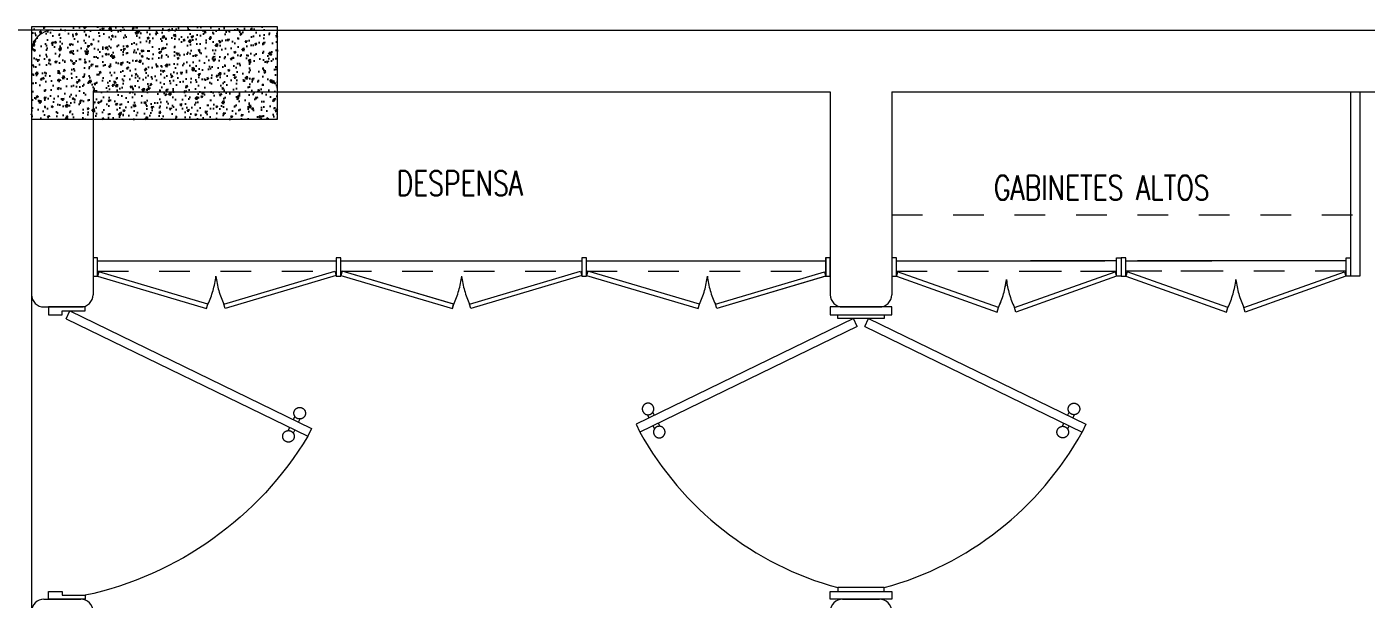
# Model space of a CAD drawing. Header units: metres. Extents: x -232 to 581, y 30 to 789.
# Drawn here: x 106.95 to 111.31, y 661.562 to 663.423 of the extents above; entities that cross this region are included whole.
import ezdxf

# ---------------------------------------------------------------- set-up
doc = ezdxf.new("R2010")
doc.units = ezdxf.units.M
doc.linetypes.add('DASHED', pattern=[0.75, 0.5, -0.25])
for name, color, linetype, lineweight in [('A-DOOR', 35, 'Continuous', 5), ('A-WALL', 250, 'Continuous', 20), ('baños', 140, 'Continuous', 0), ('Columnas', 7, 'Continuous', 18), ('MOB FIJOS', 251, 'Continuous', 0), ('PROYECCION', 9, 'DASHED', 0), ('textos', 7, 'Continuous', 0)]:
    doc.layers.add(name, color=color, linetype=linetype, lineweight=lineweight)
doc.layers.add('HATCH', color=8, linetype='Continuous')
doc.layers.add('PISO', color=7, linetype='Continuous', lineweight=5, true_color=0xe6e6e6)
doc.styles.add('Arch-Dim', font='romans.shx', dxfattribs={"width": 0.75})
doc.styles.get("Standard").update_dxf_attribs({"font": 'arial.ttf'})

# ---------------------------------------------------------------- blocks, each defined once
blk = doc.blocks.new('puerta 1.00')
at = {"layer": 'A-DOOR'}
for p, q in [((-0.15, -0.0125), (-0.9369, -0.3949)), ((-0.1376, -0.038), (-0.9245, -0.4204)), ((-0.1376, -0.038), (-0.15, -0.0125)), ((-0.8946, -0.3743), (-0.8996, -0.3641)), ((-0.8777, -0.3661), (-0.8826, -0.3559)), ((-0.8653, -0.3916), (-0.8603, -0.4018)), ((-0.9369, -0.3949), (-0.9245, -0.4204)), ((-0.8822, -0.3998), (-0.8772, -0.4101))]:
    blk.add_line(p, q, dxfattribs=at)
for points in [[(-0.08, 0), (-0.08, -0.025), (-0.125, -0.025), (-0.125, -0.0125), (-0.2, -0.0125), (-0.2, 0), (-0.08, 0)], [(-0.08, -0.95), (-0.08, -0.925), (-0.125, -0.925), (-0.125, -0.9375), (-0.2, -0.9375), (-0.2, -0.95), (-0.08, -0.95)]]:
    blk.add_lwpolyline(points, dxfattribs=at)
blk.add_arc((0.0366, 0.1602), 1.1229, 211.1336, 257.8343, dxfattribs=at)
for points in [[(-0.8982, -0.3642), (-0.9033, -0.3642), (-0.912, -0.3591), (-0.917, -0.3504), (-0.917, -0.3403), (-0.912, -0.3316), (-0.9033, -0.3265), (-0.8932, -0.3265), (-0.8844, -0.3316), (-0.8794, -0.3403), (-0.8794, -0.3504), (-0.8844, -0.3591), (-0.8932, -0.3642), (-0.8982, -0.3642)], [(-0.8617, -0.4394), (-0.8667, -0.4394), (-0.8754, -0.4344), (-0.8805, -0.4256), (-0.8805, -0.4156), (-0.8754, -0.4068), (-0.8667, -0.4018), (-0.8566, -0.4018), (-0.8479, -0.4068), (-0.8428, -0.4156), (-0.8428, -0.4257), (-0.8479, -0.4344), (-0.8566, -0.4394), (-0.8617, -0.4394)]]:
    blk.add_open_spline(points, degree=2, dxfattribs=at)
blk = doc.blocks.new('A$C0952172f')
at = {"layer": 'A-DOOR'}
for p, q in [((0.569, 1.4639), (0.5435, 1.4515)), ((0.887, 0.7445), (0.5435, 1.4515)), ((0.9125, 0.7569), (0.569, 1.4639)), ((0.564, 1.4092), (0.5538, 1.4042)), ((0.5895, 1.4216), (0.5997, 1.4265)), ((0.5977, 1.4046), (0.608, 1.4096)), ((0.5723, 1.3923), (0.562, 1.3873)), ((0.887, 0.7445), (0.9125, 0.7569)), ((0.887, 0.7193), (0.5435, 0.0124)), ((0.9125, 0.707), (0.569, 0)), ((0.887, 0.7193), (0.9125, 0.707)), ((0.564, 0.0547), (0.5538, 0.0597)), ((0.5723, 0.0716), (0.562, 0.0766)), ((0.5977, 0.0592), (0.608, 0.0543)), ((0.569, 0), (0.5435, 0.0124)), ((0.5895, 0.0423), (0.5997, 0.0374))]:
    blk.add_line(p, q, dxfattribs=at)
for points in [[(0, 0.8319), (0.025, 0.8319), (0.025, 0.6319), (0, 0.6319)], [(0.95, 0.8319), (0.925, 0.8319), (0.925, 0.6319), (0.95, 0.6319)], [(0.0375, 0.8069), (0.025, 0.8069), (0.025, 0.6569), (0.0375, 0.6569)], [(0.9125, 0.8069), (0.925, 0.8069), (0.925, 0.6569), (0.9125, 0.6569)]]:
    blk.add_lwpolyline(points, close=True, dxfattribs=at)
for centre, start, end in [((1.0509, 0.5323), 118.902, 164.8359), ((1.0509, 0.9316), 195.1641, 241.098)]:
    blk.add_arc(centre, 1.05, start, end, dxfattribs=at)
for points in [[(0.5997, 1.4252), (0.5997, 1.4303), (0.6047, 1.439), (0.6135, 1.444), (0.6236, 1.444), (0.6323, 1.439), (0.6373, 1.4302), (0.6373, 1.4202), (0.6323, 1.4114), (0.6236, 1.4064), (0.6135, 1.4064), (0.6047, 1.4114), (0.5997, 1.4202), (0.5997, 1.4252)], [(0.5244, 1.3886), (0.5244, 1.3937), (0.5295, 1.4024), (0.5382, 1.4075), (0.5483, 1.4074), (0.557, 1.4024), (0.5621, 1.3937), (0.5621, 1.3836), (0.557, 1.3748), (0.5483, 1.3698), (0.5382, 1.3698), (0.5295, 1.3749), (0.5244, 1.3836), (0.5244, 1.3886)], [(0.5244, 0.0753), (0.5244, 0.0702), (0.5295, 0.0615), (0.5382, 0.0564), (0.5483, 0.0564), (0.557, 0.0615), (0.5621, 0.0702), (0.5621, 0.0803), (0.557, 0.089), (0.5483, 0.0941), (0.5382, 0.0941), (0.5295, 0.089), (0.5244, 0.0803), (0.5244, 0.0753)], [(0.5997, 0.0387), (0.5997, 0.0336), (0.6047, 0.0249), (0.6135, 0.0199), (0.6236, 0.0199), (0.6323, 0.0249), (0.6373, 0.0337), (0.6373, 0.0437), (0.6323, 0.0525), (0.6236, 0.0575), (0.6135, 0.0575), (0.6047, 0.0525), (0.5997, 0.0437), (0.5997, 0.0387)]]:
    blk.add_open_spline(points, degree=2, dxfattribs=at)
blk = doc.blocks.new('27.11.2025 LN09 1ER NIVEL')
at = {"layer": 'A-WALL', "color": 18, "true_color": 0x000000}
for p, q in [((183.8538, 97.2441), (190.2138, 97.2441)), ((183.7838, 97.1741), (183.7838, 96.3841)), ((183.9838, 97.0441), (183.9838, 96.3841)), ((183.9838, 97.0441), (186.3838, 97.0441)), ((186.3838, 97.0441), (186.3838, 96.3841)), ((186.5838, 97.0441), (186.5838, 96.3841)), ((186.5838, 97.0441), (190.9838, 97.0441)), ((183.8238, 96.3441), (183.9438, 96.3441)), ((186.4238, 96.3441), (186.5438, 96.3441))]:
    blk.add_line(p, q, dxfattribs=at)
for centre, radius, start, end in [((183.8538, 97.1741), 0.07, 90, 180), ((183.8238, 96.3841), 0.04, 180, 270), ((183.9438, 96.3841), 0.04, 270, 0), ((186.4238, 96.3841), 0.04, 180, 270), ((186.5438, 96.3841), 0.04, 270, 0)]:
    blk.add_arc(centre, radius, start, end, dxfattribs=at)
at = {"layer": 'MOB FIJOS', "color": 18, "true_color": 0x000000}
for p, q in [((188.0776, 97.0441), (188.0776, 96.4441)), ((188.1076, 97.0441), (188.1076, 96.4441))]:
    blk.add_line(p, q, dxfattribs=at)
at = {"layer": 'MOB FIJOS', "color": 18, "ltscale": 0.01, "true_color": 0x000000}
blk.add_line((188.1076, 96.4441), (188.0776, 96.4441), dxfattribs=at)
at = {"layer": 'MOB FIJOS', "color": 18, "true_color": 0x000000}
for points in [[(183.9988, 96.5041), (183.9838, 96.5041), (183.9838, 96.4441), (183.9988, 96.4441)], [(184.7904, 96.5041), (184.7754, 96.5041), (184.7754, 96.4441), (184.7904, 96.4441)], [(185.5904, 96.5041), (185.5754, 96.5041), (185.5754, 96.4441), (185.5904, 96.4441)], [(186.3837, 96.5041), (186.3687, 96.5041), (186.3687, 96.4441), (186.3837, 96.4441)], [(186.5988, 96.5041), (186.5838, 96.5041), (186.5838, 96.4441), (186.5988, 96.4441)], [(187.3157, 96.5041), (187.3307, 96.5041), (187.3307, 96.4441), (187.3157, 96.4441)], [(187.3457, 96.5041), (187.3307, 96.5041), (187.3307, 96.4441), (187.3457, 96.4441)], [(188.0626, 96.5041), (188.0776, 96.5041), (188.0776, 96.4441), (188.0626, 96.4441)], [(184.003, 96.4585), (183.9987, 96.4441), (184.3535, 96.3389), (184.3577, 96.3533)], [(184.7711, 96.4603), (184.7754, 96.446), (184.414, 96.3389), (184.4098, 96.3533)], [(184.7948, 96.4609), (184.7905, 96.4466), (185.1535, 96.3389), (185.1577, 96.3533)], [(185.5711, 96.4604), (185.5754, 96.446), (185.214, 96.3389), (185.2098, 96.3533)], [(185.5949, 96.4609), (185.5906, 96.4466), (185.9535, 96.3389), (185.9577, 96.3533)], [(186.3645, 96.4585), (186.3687, 96.4441), (186.014, 96.3389), (186.0098, 96.3533)], [(186.6031, 96.4585), (186.5989, 96.4441), (186.9269, 96.3278), (186.9312, 96.3421)], [(187.3113, 96.4585), (187.3156, 96.4441), (186.9875, 96.3278), (186.9833, 96.3421)], [(187.35, 96.4585), (187.3458, 96.4441), (187.6738, 96.3278), (187.6781, 96.3421)], [(188.0582, 96.4585), (188.0625, 96.4441), (187.7344, 96.3278), (187.7302, 96.3421)]]:
    blk.add_lwpolyline(points, close=True, dxfattribs=at)
at = {"layer": 'PISO', "color": 18, "true_color": 0x000000}
for p, q in [((183.8538, 97.2441), (178.3438, 97.2441)), ((183.9987, 96.4941), (184.7754, 96.4941)), ((184.7904, 96.4941), (185.5754, 96.4941)), ((185.5904, 96.4941), (186.3687, 96.4941)), ((186.5988, 96.4941), (187.2776, 96.4941)), ((187.3157, 96.4941), (187.0359, 96.4941)), ((187.3457, 96.4941), (187.6254, 96.4941)), ((188.0626, 96.4941), (187.3837, 96.4941)), ((183.7838, 96.3841), (183.7838, 95.3541))]:
    blk.add_line(p, q, dxfattribs=at)
at = {"layer": 'PROYECCION', "color": 18, "linetype": 'DASHED', "ltscale": 0.1, "true_color": 0x000000}
for p, q in [((186.5838, 96.6441), (190.9826, 96.6441)), ((183.9987, 96.4607), (184.7754, 96.4607)), ((184.7904, 96.4607), (185.5754, 96.4607)), ((185.5904, 96.4607), (186.3687, 96.4607)), ((186.5988, 96.4607), (187.3284, 96.4607)), ((187.0359, 96.4607), (187.3157, 96.4607)), ((188.0626, 96.4607), (187.3329, 96.4607)), ((187.6254, 96.4607), (187.3457, 96.4607))]:
    blk.add_line(p, q, dxfattribs=at)
for centre, start, end in [((184.0931, 96.4782), 334.7316, 353.3114), ((184.6744, 96.4782), 186.6886, 205.2684), ((184.8931, 96.4782), 334.7316, 353.3114), ((185.4744, 96.4782), 186.6886, 205.2684), ((185.6931, 96.4782), 334.7316, 353.3114), ((186.2744, 96.4782), 186.6886, 205.2684), ((186.6665, 96.4672), 334.7316, 353.3114), ((187.2479, 96.4672), 186.6886, 205.2684), ((187.4135, 96.4672), 334.7316, 353.3114), ((187.9948, 96.4672), 186.6886, 205.2684)]:
    blk.add_arc(centre, 0.2927, start, end, dxfattribs=at)
at = {"color": 18, "true_color": 0x000000, "rotation": 90}
blk.add_blockref('A$C0952172f', (187.2157, 95.3941), dxfattribs=at)
at = {"layer": 'A-DOOR', "color": 18, "true_color": 0x000000, "xscale": -1}
blk.add_blockref('puerta 1.00', (183.7583, 96.3441), dxfattribs=at)
at = {"layer": 'textos', "color": 18, "true_color": 0x000000, "insert": (184.972, 96.7065), "char_height": 0.08, "attachment_point": 7, "style": 'Arch-Dim'}
blk.add_mtext_dynamic_manual_height_columns('DESPENSA', width=1.167714, gutter_width=1, heights=[0], dxfattribs=at)
at = {"layer": 'textos', "color": 18, "true_color": 0x000000, "insert": (186.9164, 96.7721), "char_height": 0.08, "width": 26.65337, "attachment_point": 1, "style": 'Arch-Dim'}
blk.add_mtext('\\pxt5.9124,29;GABINETES ALTOS', dxfattribs=at)
blk = doc.blocks.new('20.03.2026 LN 09 PRIMER NIVEL ARQ')
at = {"layer": 'HATCH'}
h = blk.add_hatch(dxfattribs=at)
h.set_pattern_fill('AR-CONC', color=1, scale=0.00032)
h.set_pattern_definition([(50, (109.59505, -7.243447), (0.058299094, -0.005100507), [0.006096, -0.067056]), (355, (109.59505, -7.24345), (-0.011277895, 0.06113819), [0.0048768, -0.053644987]), (100.451445, (109.59991, -7.24387), (0.0470212, 0.05603768), [0.005180803, -0.056988878]), (46.1842, (109.59505, -7.22719), (0.086745293, -0.013453545), [0.009144, -0.100584]), (96.63556, (109.60228, -7.22831), (0.07596932, 0.07917636), [0.00777121, -0.085483395]), (351.18415, (109.59505, -7.22719), (0.07596932, 0.07917636), [0.00731519, -0.080467114]), (21, (109.60318, -7.231255), (0.048516605, -0.032724863), [0.006096, -0.067056]), (326, (109.60318, -7.231255), (0.01977665, 0.05894015), [0.0048768, -0.0536448]), (71.451445, (109.607223, -7.23398), (0.068293254, 0.026215286), [0.005180803, -0.05698878]), (37.5, (109.595052, -7.243447), (0.000988353, 0.0270576124), [0, -0.05299456, 0, -0.0544576, 0, -0.053848]), (7.5, (109.595052, -7.243447), (0.021382292, 0.032057784), [0, -0.03104896, 0, -0.05177536, 0, -0.0205232]), (327.5, (109.576927, -7.243447), (0.0433889905, -0.001833198), [0, -0.02032, 0, -0.0633984, 0, -0.0841248]), (317.5, (109.5688, -7.243447), (0.047401338, 0.008136477), [0, -0.026416, 0, -0.04210304, 0, -0.0597408])])
h.paths.add_polyline_path([(3.164, -56.4822), (3.164, -56.7822), (3.964, -56.7822), (3.964, -56.4822)])
at = {"layer": 'A-WALL', "color": 1}
for p, q in [((3.234, -56.4932), (9.594, -56.4932)), ((3.164, -56.5632), (3.164, -57.3532)), ((3.964, -56.6932), (5.764, -56.6932)), ((5.764, -56.6932), (5.764, -57.3532)), ((5.964, -56.6932), (5.964, -57.3532)), ((5.964, -56.6932), (9.6639, -56.6932)), ((3.364, -56.7822), (3.364, -57.3532)), ((3.204, -57.3932), (3.324, -57.3932)), ((5.804, -57.3932), (5.924, -57.3932)), ((3.204, -58.3432), (3.324, -58.3432)), ((5.804, -58.3432), (5.924, -58.3432))]:
    blk.add_line(p, q, dxfattribs=at)
for centre, radius, start, end in [((3.234, -56.5632), 0.07, 90, 180), ((3.204, -57.3532), 0.04, 180, 270), ((3.324, -57.3532), 0.04, 270, 0), ((5.804, -57.3532), 0.04, 180, 270), ((5.924, -57.3532), 0.04, 270, 0), ((3.204, -58.3832), 0.04, 90, 180), ((3.324, -58.3832), 0.04, 0, 90), ((5.804, -58.3832), 0.04, 90, 180), ((5.924, -58.3832), 0.04, 0, 90)]:
    blk.add_arc(centre, radius, start, end, dxfattribs=at)
at = {"layer": 'Columnas', "color": 1}
blk.add_lwpolyline([(3.164, -56.4822), (3.164, -56.7822), (3.964, -56.7822), (3.964, -56.4822)], close=True, dxfattribs=at)
at = {"layer": 'MOB FIJOS', "color": 1}
for p, q in [((7.4578, -56.6932), (7.4578, -57.2932)), ((7.4878, -56.6932), (7.4878, -57.2932))]:
    blk.add_line(p, q, dxfattribs=at)
at = {"layer": 'MOB FIJOS', "color": 1, "ltscale": 0.01}
blk.add_line((7.4878, -57.2932), (7.4578, -57.2932), dxfattribs=at)
at = {"layer": 'MOB FIJOS', "color": 1}
for points in [[(3.379, -57.2332), (3.364, -57.2332), (3.364, -57.2932), (3.379, -57.2932)], [(4.1706, -57.2332), (4.1556, -57.2332), (4.1556, -57.2932), (4.1706, -57.2932)], [(4.9706, -57.2332), (4.9556, -57.2332), (4.9556, -57.2932), (4.9706, -57.2932)], [(5.764, -57.2332), (5.749, -57.2332), (5.749, -57.2932), (5.764, -57.2932)], [(5.979, -57.2332), (5.964, -57.2332), (5.964, -57.2932), (5.979, -57.2932)], [(6.6959, -57.2332), (6.7109, -57.2332), (6.7109, -57.2932), (6.6959, -57.2932)], [(6.7259, -57.2332), (6.7109, -57.2332), (6.7109, -57.2932), (6.7259, -57.2932)], [(7.4428, -57.2332), (7.4578, -57.2332), (7.4578, -57.2932), (7.4428, -57.2932)], [(3.3832, -57.2788), (3.379, -57.2932), (3.7337, -57.3984), (3.738, -57.384)], [(4.1513, -57.2769), (4.1556, -57.2913), (3.7943, -57.3984), (3.79, -57.384)], [(4.175, -57.2763), (4.1707, -57.2907), (4.5337, -57.3984), (4.538, -57.384)], [(4.9513, -57.2769), (4.9556, -57.2913), (4.5943, -57.3984), (4.59, -57.384)], [(4.9751, -57.2763), (4.9709, -57.2907), (5.3337, -57.3984), (5.338, -57.384)], [(5.7447, -57.2788), (5.749, -57.2932), (5.3943, -57.3984), (5.39, -57.384)], [(5.9833, -57.2788), (5.9791, -57.2932), (6.3071, -57.4095), (6.3114, -57.3951)], [(6.6915, -57.2788), (6.6958, -57.2932), (6.3677, -57.4095), (6.3635, -57.3951)], [(6.7303, -57.2788), (6.726, -57.2932), (7.054, -57.4095), (7.0583, -57.3951)], [(7.4384, -57.2788), (7.4427, -57.2932), (7.1147, -57.4095), (7.1104, -57.3951)]]:
    blk.add_lwpolyline(points, close=True, dxfattribs=at)
at = {"layer": 'PISO', "color": 1}
for p, q in [((3.234, -56.4932), (-2.186, -56.4932)), ((3.379, -57.2432), (4.1556, -57.2432)), ((4.1706, -57.2432), (4.9556, -57.2432)), ((4.9706, -57.2432), (5.749, -57.2432)), ((5.979, -57.2432), (6.6578, -57.2432)), ((6.6959, -57.2432), (6.4162, -57.2432)), ((6.7259, -57.2432), (7.0056, -57.2432)), ((7.4428, -57.2432), (6.764, -57.2432)), ((3.164, -57.3532), (3.164, -58.3832))]:
    blk.add_line(p, q, dxfattribs=at)
at = {"layer": 'PROYECCION', "color": 1, "linetype": 'DASHED', "ltscale": 0.1}
for p, q in [((5.964, -57.0932), (10.3628, -57.0932)), ((3.379, -57.2765), (4.1556, -57.2765)), ((4.1706, -57.2765), (4.9556, -57.2765)), ((4.9706, -57.2765), (5.749, -57.2765)), ((5.979, -57.2765), (6.7087, -57.2765)), ((6.4162, -57.2765), (6.6959, -57.2765)), ((7.4428, -57.2765), (6.7131, -57.2765)), ((7.0056, -57.2765), (6.7259, -57.2765))]:
    blk.add_line(p, q, dxfattribs=at)
for centre, start, end in [((3.4733, -57.2591), 334.7316, 353.3114), ((4.0546, -57.2591), 186.6886, 205.2684), ((4.2733, -57.2591), 334.7316, 353.3114), ((4.8546, -57.2591), 186.6886, 205.2684), ((5.0733, -57.2591), 334.7316, 353.3114), ((5.6546, -57.2591), 186.6886, 205.2684), ((6.0468, -57.2701), 334.7316, 353.3114), ((6.6281, -57.2701), 186.6886, 205.2684), ((6.7937, -57.2701), 334.7316, 353.3114), ((7.375, -57.2701), 186.6886, 205.2684)]:
    blk.add_arc(centre, 0.2927, start, end, dxfattribs=at)
at = {"color": 1, "rotation": 90}
blk.add_blockref('A$C0952172f', (6.5959, -58.3432), dxfattribs=at)
at = {"layer": 'A-DOOR', "color": 1, "xscale": -1}
blk.add_blockref('puerta 1.00', (3.1385, -57.3932), dxfattribs=at)
at = {"layer": 'baños', "color": 1, "linetype": 'Continuous'}
for tag, p in [('MODELNUMBER', (-12.0611, -62.0707)), ('MATERIAL', (-12.0611, -62.0709)), ('PRODUCT', (-12.0611, -62.0708)), ('TRADENAME', (-12.0611, -62.0708))]:
    blk.add_attdef(tag, p, '', height=0.0000254, rotation=359.9999, dxfattribs=at)
at = {"layer": 'textos', "color": 1, "insert": (4.3522, -57.0308), "char_height": 0.08, "attachment_point": 7, "style": 'Arch-Dim'}
blk.add_mtext_dynamic_manual_height_columns('DESPENSA', width=1.167714, gutter_width=1, heights=[0], dxfattribs=at)
at = {"layer": 'textos', "color": 1, "insert": (6.2966, -56.9652), "char_height": 0.08, "width": 26.65337, "attachment_point": 1, "style": 'Arch-Dim'}
blk.add_mtext('\\pxt5.9124,29;GABINETES ALTOS', dxfattribs=at)

msp = doc.modelspace()

# ---------------------------------------------------------------- block references
at = {"color": 1}
for name, p in [('20.03.2026 LN 09 PRIMER NIVEL ARQ', (103.8018, 719.9057)), ('27.11.2025 LN09 1ER NIVEL', (-76.818, 566.1684))]:
    msp.add_blockref(name, p, dxfattribs=at)

doc.saveas('drawing.dxf')
